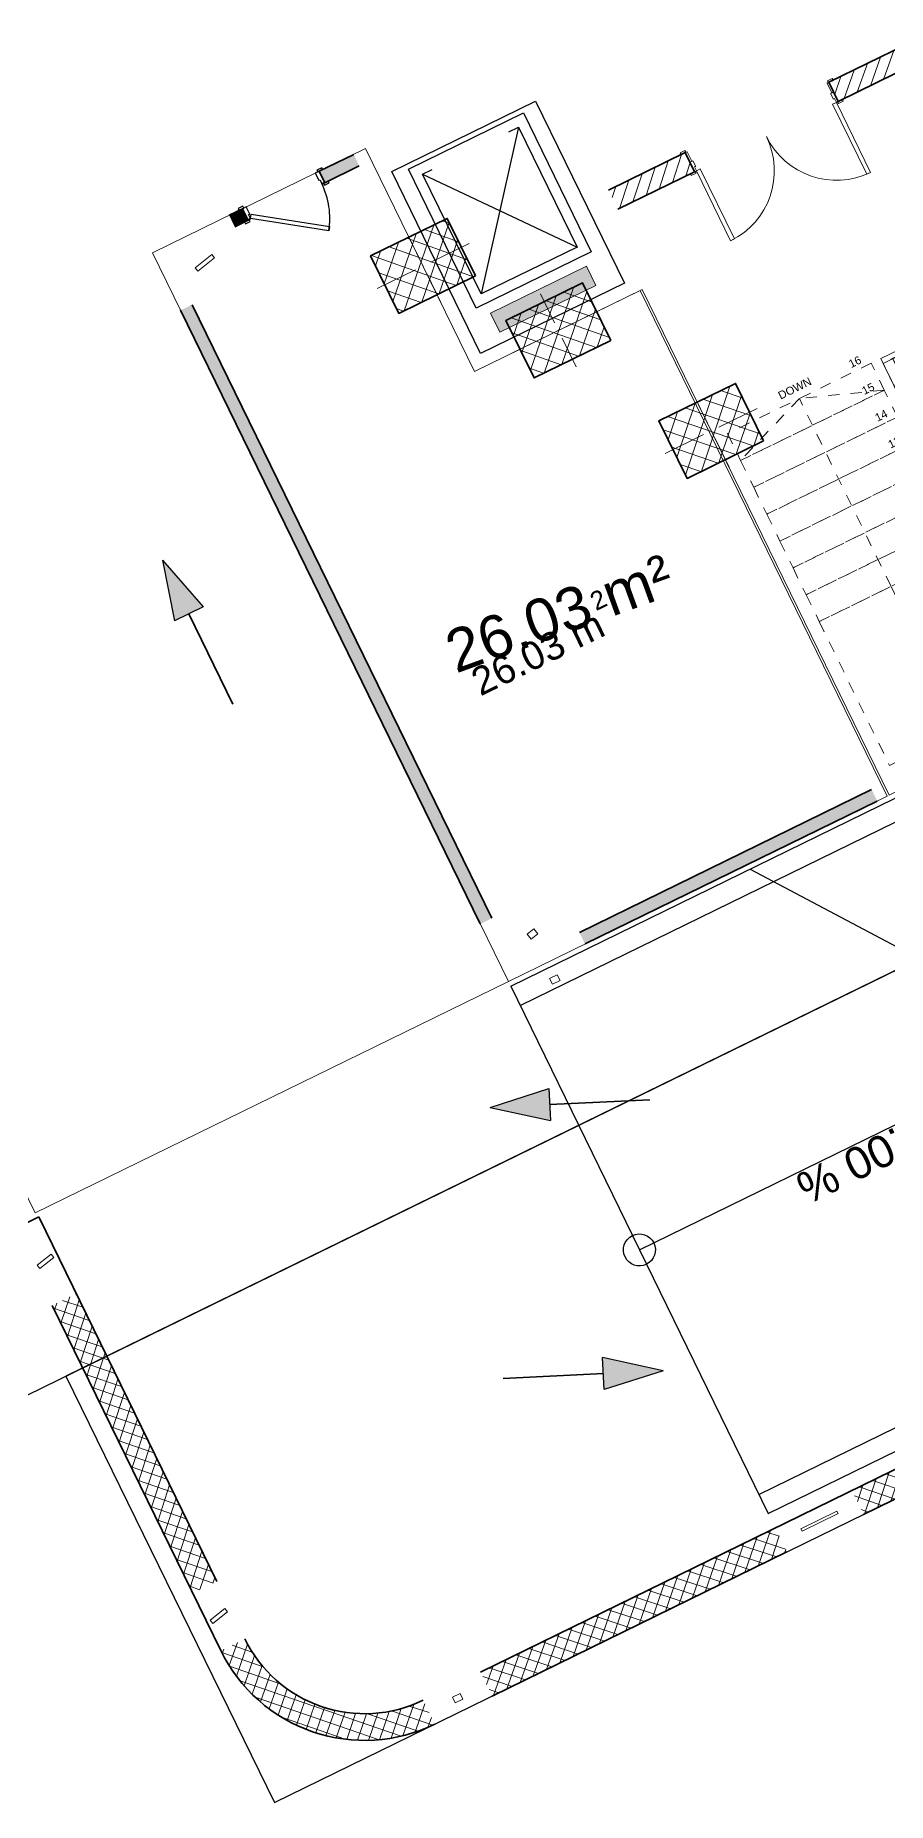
# Model space of a CAD drawing. Header units: metres. Extents: x 7511783 to 7512372, y 4692307 to 4692611.
# Drawn here: x 7511797.76 to 7511805.75, y 4692496.41 to 4692512.97 of the extents above; entities that cross this region are included whole.
import ezdxf
from ezdxf.enums import TextEntityAlignment as Align

# ---------------------------------------------------------------- set-up
doc = ezdxf.new("R2010")
doc.units = ezdxf.units.M
doc.linetypes.add('Dense Dotted', pattern=[132.2916626930235, 0, -132.2916626930235])
doc.linetypes.add('Small Dashed', pattern=[211.66666666662, 105.83333333331, -105.83333333331])
doc.layers.get('0').update_dxf_attribs({"lineweight": 0})
for name, color, linetype, lineweight in [('2D Drafting - General_Pen_No__2', 8, 'Continuous', 0), ('2D Drafting - General_Pen_No__42', 8, 'Continuous', 0), ('2D Drafting - General_Pen_No__82', 253, 'Continuous', 0), ('A - Fill Zone_Pen_No__156', 165, 'Continuous', 0), ('A - Muret', 7, 'Continuous', 0), ('A - Muret_Pen_No__101', 252, 'Continuous', 0), ('A - Muret_Pen_No__102', 254, 'Continuous', 0), ('A - Muret_Pen_No__7', 7, 'Continuous', 0), ('A - Pllaka Themel', 7, 'Continuous', 0), ('A - Pllaka Themel_Pen_No__42', 8, 'Continuous', 0), ('A - Rampa_Pen_No__42', 8, 'Continuous', 0), ('A - Shtyllat', 7, 'Continuous', 0), ('A - Shtyllat_Pen_No__1', 7, 'Continuous', 0), ('A -Polyline', 7, 'Continuous', 0), ('A -Polyline_Pen_No__48', 14, 'Continuous', 0), ('A -Polyline_Pen_No__8', 14, 'Continuous', 0), ('A1 - Bodrumi -1', 7, 'Continuous', 0), ('A1 - Bodrumi -1_Pen_No__42', 8, 'Continuous', 0), ('ARCHICAD Doors_Pen_No__108', 11, 'Continuous', 0), ('ARCHICAD Doors_Pen_No__42', 8, 'Continuous', 0), ('garazhat-netw', 1, 'Continuous', 0), ('Structural - Bearing', 7, 'Continuous', 0), ('Structural - Bearing_Pen_No__20', 1, 'Continuous', 0), ('Structural - Bearing_Pen_No__21', 7, 'Continuous', 0), ('Structural - Stair & Railing', 7, 'Continuous', 0), ('Structural - Stair & Railing_Pen_No__11', 171, 'Continuous', 0), ('Structural - Stair & Railing_Pen_No__71', 161, 'Continuous', 0), ('Structural - Stair & Railing_Pen_No__91', 161, 'Continuous', 0)]:
    doc.layers.add(name, color=color, linetype=linetype, lineweight=lineweight)
doc.styles.add('GENERATED_STYLE_1', font='arial.ttf')
doc.styles.add('GENERATED_STYLE_2', font='arialbd.ttf')
doc.styles.get("Standard").update_dxf_attribs({"font": 'arial.ttf'})
pattern_1 = [(44.99999999999998, (0, 0), (-68.94290863686237, 68.94290863686243), [])]
pattern_2 = [(44.99999999999998, (0, 0), (-68.94290863686237, 68.94290863686243), []), (135.0000000000001, (0, 0), (68.94290863686219, 68.94290863686261), [])]
pattern_3 = [(44.99999999999998, (0, 0), (-91.92387818248316, 91.92387818248324), []), (135.0000000000001, (0, 0), (91.9238781824829, 91.92387818248349), [])]

# ---------------------------------------------------------------- blocks, each defined once
blk = doc.blocks.new('Slab_1', base_point=(-1850.000000000003, -20500.83600967443))
at = {"layer": 'A - Pllaka Themel_Pen_No__42', "color": 8, "linetype": 'Continuous', "lineweight": 25, "flags": 128}
for points in [[(-1850.000000000003, -20500.83600967443), (27400.0000000007, -20500.83534970144), (27400.0000000007, 1500), (-1000, 1500), (-999.9999999999992, -8550.830745419275), (-1850.000000000002, -8550.830745419275)], [(13350, -13600.83965125988), (11850, -13600.83965125988), (11850, -11700.83965125988), (13350, -11700.83965125988)]]:
    blk.add_lwpolyline(points, close=True, dxfattribs=at)
blk = doc.blocks.new('Slab_3', base_point=(4149.921746233384, -24950.38363985771))
at = {"layer": 'A1 - Bodrumi -1_Pen_No__42', "color": 8, "linetype": 'Continuous', "lineweight": 25, "flags": 128}
blk.add_lwpolyline([(4149.921746233384, -24950.38363985771), (27399.97811508918, -24950.70291485785), (27400.03921614596, -20501.23767778769), (4149.982847290156, -20500.91840278756)], close=True, dxfattribs=at)
blk = doc.blocks.new('Stair_1')
at = {"layer": 'Structural - Stair & Railing_Pen_No__71', "linetype": 'Continuous', "lineweight": 20}
blk.add_hatch(color=161, dxfattribs=at).paths.add_polyline_path([(15912.49999999999, -15290.83965125988, 0.9999999999999998), (15987.49999999999, -15290.83965125988, 0.9999999999999998)])
at = {"layer": 'Structural - Stair & Railing_Pen_No__11', "color": 171, "linetype": 'Small Dashed', "lineweight": 18}
for p, q in [((14349.99999999999, -15290.83965125988), (13599.99999999999, -15570.83965125988)), ((14349.99999999999, -15570.83965125988), (14349.99999999999, -15290.83965125988)), ((15099.99999999999, -15570.83965125988), (14349.99999999999, -15290.83965125988)), ((14349.99999999999, -17250.83965125988), (14349.99999999999, -15570.83965125988)), ((16699.99999999999, -16517.58129157788), (15200, -17077.58129157788)), ((15949.99999999999, -16797.58129157788), (15949.99999999999, -17250.83965125988)), ((14349.99999999999, -18000.83965125988), (14349.99999999999, -17250.83965125988)), ((15949.99999999999, -17250.83965125988), (15949.99999999999, -18000.83965125988)), ((15949.99999999999, -18000.83965125988), (14349.99999999999, -18000.83965125988))]:
    blk.add_line(p, q, dxfattribs=at)
at = {"layer": 'Structural - Stair & Railing_Pen_No__11', "color": 171, "linetype": 'Continuous', "lineweight": 18}
for p, q in [((16700.00000425875, -15290.8396565039), (15200, -15290.8396565039)), ((15200, -15290.8396565039), (15200, -15570.83963894018)), ((15949.99999999999, -15290.83965125988), (15949.99999999999, -15570.83965125988)), ((16700.00000425875, -15570.83963894018), (16700.00000425875, -15290.8396565039)), ((15200, -15570.83963894018), (16700.00000425875, -15570.83963894018)), ((16700.00000425875, -15570.83963894018), (15200, -15570.83963894018)), ((15200, -15570.83963894018), (15200, -15850.83964641104)), ((15949.99999999999, -15570.83965125988), (15949.99999999999, -16690.83965125988)), ((16700.00000425875, -15850.83964641104), (16700.00000425875, -15570.83963894018)), ((15200, -15850.83964641104), (16700.00000425875, -15850.83964641104)), ((16700.00000425875, -15850.83964641104), (15200, -15850.83964641104)), ((15200, -15850.83964641104), (15200, -16130.83965388189)), ((16700.00000425875, -16130.83965388189), (16700.00000425875, -15850.83964641104)), ((15200, -16130.83965388189), (16700.00000425875, -16130.83965388189)), ((16700.00000425875, -16130.83965388189), (15200, -16130.83965388189)), ((15200, -16130.83965388189), (15200, -16410.83966135274)), ((16700.00000425875, -16410.83966135274), (16700.00000425875, -16130.83965388189)), ((15200, -16410.83966135274), (16700.00000425875, -16410.83966135274)), ((16700.00000425875, -16410.83966135274), (15200, -16410.83966135274)), ((15200, -16410.83966135274), (15200, -16690.83964378902)), ((16699.99999999999, -16410.83965125988), (15200, -16970.83965125988)), ((15200, -16410.83965125988), (15949.99999999999, -16690.83965125988)), ((15949.99999999999, -16690.83965125988), (16699.99999999999, -16410.83965125988)), ((15200, -16690.83964378902), (15950.00003968123, -16690.83964378902)), ((15950.00003968123, -16690.83964378902), (15200, -16690.83964378902)), ((15200, -16690.83964378902), (15200, -16970.83965125988))]:
    blk.add_line(p, q, dxfattribs=at)
for start, end in [(0, 180), (180, 0)]:
    blk.add_arc((15949.99999999999, -15290.83965125988), 37.49999999999964, start, end, dxfattribs=at)
at = {"layer": 'Structural - Stair & Railing_Pen_No__91', "color": 161, "linetype": 'Small Dashed', "lineweight": 13}
for p, q in [((15099.99999646782, -15290.83966078233), (13599.99999999999, -15290.83966078233)), ((13599.99999999999, -15290.83966078233), (13599.99999999999, -15570.83965256105)), ((15099.99999646782, -15570.83965256105), (15099.99999646782, -15290.83966078233)), ((15099.99999646782, -15570.83965256105), (13599.99999999999, -15570.83965256105)), ((13599.99999999999, -15570.83965256105), (13599.99999999999, -15850.83964433977)), ((13599.99999999999, -15570.83965256105), (15099.99999646782, -15570.83965256105)), ((15099.99999646782, -15850.83964433977), (15099.99999646782, -15570.83965256105)), ((15099.99999646782, -15850.83964433977), (13599.99999999999, -15850.83964433977)), ((13599.99999999999, -15850.83964433977), (13599.99999999999, -16130.8396361185)), ((13599.99999999999, -15850.83964433977), (15099.99999646782, -15850.83964433977)), ((15099.99999646782, -16130.8396361185), (15099.99999646782, -15850.83964433977)), ((15099.99999646782, -16130.8396361185), (13599.99999999999, -16130.8396361185)), ((13599.99999999999, -16130.8396361185), (13599.99999999999, -16410.83962789722)), ((13599.99999999999, -16130.8396361185), (15099.99999646782, -16130.8396361185)), ((15099.99999646782, -16410.83962789722), (15099.99999646782, -16130.8396361185)), ((15099.99999646782, -16410.83962789722), (13599.99999999999, -16410.83962789722)), ((13599.99999999999, -16410.83962789722), (13599.99999999999, -16690.83967123461)), ((13599.99999999999, -16410.83962789722), (15099.99999646782, -16410.83962789722)), ((15099.99999646782, -16690.83967123461), (15099.99999646782, -16410.83962789722)), ((16699.99997895119, -16690.83967123461), (16699.99997895119, -16517.58127000377)), ((15099.99999646782, -16690.83967123461), (13599.99999999999, -16690.83967123461)), ((13599.99999999999, -16690.83967123461), (13599.99999999999, -16970.83966301333)), ((13599.99999999999, -16690.83967123461), (15099.99999646782, -16690.83967123461)), ((15099.99999646782, -16970.83966301333), (15099.99999646782, -16690.83967123461)), ((16235.91498854397, -16690.83967123461), (16699.99997895119, -16690.83967123461)), ((16699.99997895119, -16690.83967123461), (16235.91498854397, -16690.83967123461)), ((16699.99997895119, -16970.83966301333), (16699.99997895119, -16690.83967123461)), ((13599.99999999999, -16970.83966301333), (13599.99999999999, -17250.83965479206)), ((15099.99999646782, -16970.83966301333), (13599.99999999999, -16970.83966301333)), ((13599.99999999999, -16970.83966301333), (15099.99999646782, -16970.83966301333)), ((15099.99999646782, -17250.83965479206), (15099.99999646782, -16970.83966301333)), ((15485.91509342738, -16970.83966301333), (16699.99997895119, -16970.83966301333)), ((16699.99997895119, -16970.83966301333), (15485.91509342738, -16970.83966301333)), ((16699.99997895119, -17250.83965479206), (16699.99997895119, -16970.83966301333)), ((15199.99998248336, -17077.58130511988), (15199.99998248336, -17250.83965479206)), ((15099.99999646782, -17250.83965479206), (13599.99999999999, -17250.83965479206)), ((13599.99999999999, -17250.83965479206), (13599.99999999999, -18750.83965125988)), ((13599.99999999999, -17250.83965479206), (15099.99999646782, -17250.83965479206)), ((15199.99998248336, -17250.83965479206), (15099.99999646782, -17250.83965479206)), ((15199.99998248336, -17250.83965479206), (16699.99997895119, -17250.83965479206)), ((16699.99997895119, -17250.83965479206), (15199.99998248336, -17250.83965479206)), ((16699.99997895119, -18750.83965125988), (16699.99997895119, -17250.83965479206)), ((13599.99999999999, -18750.83965125988), (16699.99997895119, -18750.83965125988))]:
    blk.add_line(p, q, dxfattribs=at)
at = {"layer": 'Structural - Stair & Railing_Pen_No__91', "color": 161, "linetype": 'Continuous', "lineweight": 13}
for p, q in [((16700.00000425875, -15340.83965247343), (15200, -15340.83965247343)), ((15200, -15340.83965779379), (15200, -16970.83965420385)), ((16699.99999687555, -16410.83963823559), (16699.99999687555, -15340.83965779379))]:
    blk.add_line(p, q, dxfattribs=at)
at = {"layer": 'Structural - Stair & Railing_Pen_No__71', "color": 161, "lineweight": 20, "char_height": 75, "attachment_point": 4, "style": 'GENERATED_STYLE_1'}
for s, insert in [('\\A1;DOWN', (14187.14274999999, -15187.17102625988)), ('\\A1;16', (14911.17099999999, -15212.17102625988)), ('\\A1;15', (14911.17099999999, -15492.17102625988)), ('\\A1;14', (14911.17099999999, -15771.55388340274)), ('\\A1;13', (14911.17099999999, -16052.19674054559)), ('\\A1;12', (14911.17099999999, -16331.55388340274)), ('\\A1;11', (14918.71374999999, -16611.55388340274)), ('\\A1;10', (14911.17099999999, -16892.17102625988)), ('\\A1;9', (14968.08549999999, -17172.17102625988))]:
    blk.add_mtext(s, dxfattribs=dict(at, insert=insert))
at = {"layer": 'Structural - Stair & Railing_Pen_No__71', "color": 161, "lineweight": 20, "char_height": 75, "style": 'GENERATED_STYLE_1'}
for s, insert, attachment_point, rotation in [('\\A1;UP', (16021.31449999999, -15194.50827625988), 4, 180), ('\\A1;1', (15331.91449999999, -15370.12541911702), 4, 180), ('\\A1;2', (15331.91449999999, -15650.12541911702), 4, 180), ('\\A1;3', (15331.91449999999, -15929.48256197416), 4, 180), ('\\A1;4', (15331.91449999999, -16210.12541911702), 4, 180), ('\\A1;\\pt0,5325;16R x 17{\\H0.66x;\\S^  ;\\S^  ;\\S^  ;}', (15925.51989285714, -16270.83965125988), 8, 90.00000000000001), ('\\A1;\\pt0,5325;15G x 28{\\H0.66x;\\S^  ;\\S^  ;\\S^  ;}', (15967.14285714285, -16270.83965125988), 2, 90.00000000000001), ('\\A1;5', (15331.91449999999, -16489.50827625988), 4, 180), ('\\A1;6', (15331.91449999999, -16769.50827625988), 4, 180), ('\\A1;7', (15331.91449999999, -17050.12541911702), 4, 180), ('\\A1;8', (15331.91449999999, -17329.50827625988), 4, 180)]:
    blk.add_mtext(s, dxfattribs=dict(at, insert=insert, attachment_point=attachment_point, rotation=rotation))
blk = doc.blocks.new('Metal Double Door 22')
at = {"layer": 'ARCHICAD Doors_Pen_No__108', "color": 11, "linetype": 'Continuous', "lineweight": 13}
for p, q in [((-730, 730), (-730, 0)), ((-690, 730), (-730, 730)), ((-690, 0), (-690, 730)), ((690, 0), (690, 730)), ((690, 730), (730, 730)), ((730, 730), (730, 0)), ((-793, 0), (-793, 19)), ((-793, 19), (-743, 19)), ((-743, 0), (-793, 0)), ((-750, 0), (-793, 0)), ((-750, 0), (-793, 0)), ((-730, 0), (-750, 0)), ((-750, 0), (-750, -100)), ((-750, 0), (-750, -100)), ((-750, 0), (-750, -100)), ((-743, 19), (-743, 0)), ((-730, -40), (-730, 0)), ((-730, 0), (-690, 0)), ((730, 0), (690, 0)), ((750, 0), (730, 0)), ((730, 0), (730, -40)), ((743, 19), (793, 19)), ((743, 0), (743, 19)), ((793, 0), (743, 0)), ((750, -100), (750, 0)), ((750, 0), (750, -100)), ((750, 0), (750, -100)), ((750, 0), (793, 0)), ((750, 0), (793, 0)), ((793, 19), (793, 0)), ((-750, -200), (-750, -100)), ((-750, -100), (-731, -100)), ((-750, -100), (-718, -100)), ((-750, -100), (-750, -200)), ((-750, -100), (-750, -200)), ((-731, -100), (-731, -200)), ((-718, -40), (-730, -40)), ((-718, -100), (-718, -40)), ((730, -40), (718, -40)), ((718, -40), (718, -100)), ((718, -100), (750, -100)), ((731, -200), (731, -100)), ((731, -100), (750, -100)), ((750, -100), (750, -200)), ((750, -100), (750, -200)), ((750, -100), (750, -200)), ((-793, -219), (-793, -200)), ((-793, -200), (-743, -200)), ((-750, -200), (-793, -200)), ((-750, -200), (-793, -200)), ((-743, -219), (-793, -219)), ((-731, -200), (-750, -200)), ((-743, -200), (-743, -219)), ((750, -200), (731, -200)), ((743, -200), (793, -200)), ((743, -219), (743, -200)), ((793, -219), (743, -219)), ((750, -200), (793, -200)), ((750, -200), (793, -200)), ((793, -200), (793, -219))]:
    blk.add_line(p, q, dxfattribs=at)
for centre, start, end in [((-730, 0), 0, 90), ((730, 0), 90, 180)]:
    blk.add_arc(centre, 730, start, end, dxfattribs=at)
blk = doc.blocks.new('Wall_11', base_point=(13600, -12950.83965125988))
at = {"layer": 'A - Muret_Pen_No__102', "linetype": 'Continuous', "lineweight": 13}
h = blk.add_hatch(dxfattribs=at)
h.set_pattern_fill('COMMON_BRICK', color=254, style=0, pattern_type=2)
h.set_pattern_definition(pattern_1)
h.paths.add_polyline_path([(13600, -12950.83965125988), (14400, -12950.83965125988), (14400, -12750.83965125988), (13600, -12750.83965125988)])
h = blk.add_hatch(dxfattribs=at)
h.set_pattern_fill('COMMON_BRICK', color=254, style=0, pattern_type=2)
h.set_pattern_definition(pattern_1)
h.paths.add_polyline_path([(15900, -12950.83965125988), (16700, -12950.83965125988), (16700, -12750.83965125988), (15900, -12750.83965125988)])
at = {"layer": 'A - Muret_Pen_No__7', "color": 7, "linetype": 'Continuous', "lineweight": 35}
for p, q in [((14400, -12750.83965125988), (14357.00000000001, -12750.83965125988)), ((14400, -12850.83965125988), (14400, -12750.83965125988)), ((15900, -12750.83965125988), (15943, -12750.83965125988)), ((15900, -12850.83965125988), (15900, -12750.83965125988)), ((14400, -12950.83965125988), (14400, -12850.83965125988)), ((15900, -12950.83965125988), (15900, -12850.83965125988)), ((14400, -12950.83965125988), (14357.00000000001, -12950.83965125988)), ((15900, -12950.83965125988), (15943, -12950.83965125988))]:
    blk.add_line(p, q, dxfattribs=at)
at = {"layer": 'A - Muret_Pen_No__7', "color": 7, "linetype": 'Continuous', "lineweight": 35, "flags": 128}
for points in [[(14400, -12750.83965125988), (13600, -12750.83965125988)], [(16700, -12750.83965125988), (15900, -12750.83965125988)], [(13600, -12950.83965125988), (14400, -12950.83965125988)], [(15900, -12950.83965125988), (16700, -12950.83965125988)]]:
    blk.add_lwpolyline(points, dxfattribs=at)
at = {"layer": 'ARCHICAD Doors_Pen_No__108', "color": 11, "linetype": 'Continuous', "lineweight": 13, "zscale": 1000, "rotation": 180}
blk.add_blockref('Metal Double Door 22', (15150, -12950.83965125988), dxfattribs=at)
blk = doc.blocks.new('Wall_19', base_point=(13350, -19000.83965125988))
at = {"layer": 'A - Muret_Pen_No__102', "linetype": 'Continuous', "lineweight": 0}
blk.add_hatch(color=254, dxfattribs=at).paths.add_polyline_path([(10300.00002246508, -19000.83861860842), (13349.99997186059, -19000.83965125988), (13350.00002923011, -18880.83964215317), (10300.00002246508, -18880.83895371886)])
at = {"layer": 'A - Muret_Pen_No__7', "color": 7, "linetype": 'Continuous', "lineweight": 35, "flags": 128}
for points in [[(13350.00002923011, -18880.83965125989), (10300.00002246509, -18880.83890832773)], [(10300.00001639132, -19000.83890832774), (13350, -19000.83965125988)]]:
    blk.add_lwpolyline(points, dxfattribs=at)
blk = doc.blocks.new('Wall_21', base_point=(9499.999999999998, -12000.83965125989))
at = {"layer": 'A - Muret_Pen_No__102', "linetype": 'Continuous', "lineweight": 0}
blk.add_hatch(color=254, dxfattribs=at).paths.add_polyline_path([(9499.999999999998, -12000.83965125989), (9499.999999999998, -18400.83861859194), (9619.999999999996, -18400.83861859194), (9619.999999999996, -12000.83965125989)])
at = {"layer": 'A - Muret_Pen_No__7', "color": 7, "linetype": 'Continuous', "lineweight": 35, "flags": 128}
for points in [[(9499.999999999998, -12000.83965125989), (9499.999999999998, -18400.83861859194)], [(9619.999999999996, -18400.83861859194), (9619.999999999996, -12000.83965125989)]]:
    blk.add_lwpolyline(points, dxfattribs=at)
blk = doc.blocks.new('Door 22')
at = {"layer": 'ARCHICAD Doors_Pen_No__42', "color": 8, "linetype": 'Continuous', "lineweight": 25}
for p, q in [((-260.3921784050518, 393.9747868736185), (-237.4491209510099, 426.7408686451782)), ((349.0569425459581, -32.76608177155968), (-260.3921784050518, 393.9747868736185)), ((-237.4491209510099, 426.7408686451782), (371.9999999999999, 0)), ((-387, 23.99999999999998), (-437, 23.99999999999998)), ((-437, 23.99999999999998), (-437, 4.99999999999999)), ((-437, 4.99999999999999), (-387, 4.99999999999999)), ((-400, 4.99999999999999), (-437, 4.99999999999999)), ((-400, 4.99999999999999), (-437, 4.99999999999999)), ((-375, 4.99999999999999), (-400, 4.99999999999999)), ((-400, 4.99999999999999), (-400, 0)), ((-400, 0), (-400, 4.99999999999999)), ((-400, 0), (-400, 4.99999999999999)), ((-400, 0), (-375, 0)), ((-372.0000000000001, 0), (-400, 0)), ((-400, 0), (-400, -115)), ((-400, -115), (-400, 0)), ((-400, -115), (-400, 0)), ((-387, 4.99999999999999), (-387, 23.99999999999998)), ((-375, 0), (-375, 4.99999999999999)), ((-372.0000000000001, -40), (-372.0000000000001, 0)), ((371.9999999999999, 0), (349.0569425459581, -32.76608177155968)), ((400, 0), (372.0000000000001, 0)), ((372.0000000000001, 0), (372.0000000000001, -40)), ((400, 4.99999999999999), (375, 4.99999999999999)), ((375, 4.99999999999999), (375, 0)), ((375, 0), (400, 0)), ((437, 23.99999999999998), (387, 23.99999999999998)), ((387, 23.99999999999998), (387, 4.99999999999999)), ((387, 4.99999999999999), (437, 4.99999999999999)), ((400, 0), (400, 4.99999999999999)), ((400, 0), (400, 4.99999999999999)), ((400, 0), (400, 4.99999999999999)), ((400, 4.99999999999999), (437, 4.99999999999999)), ((400, 4.99999999999999), (437, 4.99999999999999)), ((400, -115), (400, 0)), ((400, -115), (400, 0)), ((400, -115), (400, 0)), ((437, 4.99999999999999), (437, 23.99999999999998)), ((-387, -115), (-437, -115)), ((-437, -115), (-437, -134)), ((-400, -115), (-437, -115)), ((-400, -115), (-437, -115)), ((-437, -134), (-387, -134)), ((-400, -115), (-360, -115)), ((-387, -134), (-387, -115)), ((-360, -40), (-372.0000000000001, -40)), ((-360, -115), (-360, -40)), ((372.0000000000001, -40), (360, -40)), ((360, -40), (360, -115)), ((360, -115), (400, -115)), ((437, -115), (387, -115)), ((387, -115), (387, -134)), ((387, -134), (437, -134)), ((400, -115), (437, -115)), ((400, -115), (437, -115)), ((437, -134), (437, -115))]:
    blk.add_line(p, q, dxfattribs=at)
blk.add_arc((371.9999999999999, 0), 744, 145, 180, dxfattribs=at)
blk = doc.blocks.new('Wall_22', base_point=(10300, -11400.83965125988))
at = {"layer": 'A - Muret_Pen_No__102', "linetype": 'Continuous', "lineweight": 0}
for points in [[(10300, -11520.83965125988), (10439.12311798154, -11520.83965125988), (10439.12311798154, -11400.83966020059), (10300, -11400.83966020059)], [(11600.00000000001, -11400.83966020059), (11239.12311649143, -11400.83966020059), (11239.12311649143, -11520.83965125988), (11600.00000000001, -11520.83965125988)]]:
    blk.add_hatch(color=254, dxfattribs=at).paths.add_polyline_path(points)
at = {"layer": 'A - Muret_Pen_No__7', "color": 7, "linetype": 'Continuous', "lineweight": 35}
for p, q in [((10439.1231110554, -11400.83965125988), (10402.1231110554, -11400.83965125988)), ((10439.1231110554, -11400.83965125988), (10439.1231110554, -11515.83965125988)), ((11239.1231110554, -11400.83965125988), (11276.1231110554, -11400.83965125988)), ((11239.1231110554, -11400.83965125988), (11239.1231110554, -11515.83965125988)), ((10439.1231110554, -11520.83965125988), (10402.1231110554, -11520.83965125988)), ((10439.1231110554, -11515.83965125988), (10439.1231110554, -11520.83965125988)), ((11239.1231110554, -11515.83965125988), (11239.1231110554, -11520.83965125988)), ((11239.1231110554, -11520.83965125988), (11276.1231110554, -11520.83965125988))]:
    blk.add_line(p, q, dxfattribs=at)
at = {"layer": 'A - Muret_Pen_No__7', "color": 7, "linetype": 'Continuous', "lineweight": 35, "flags": 128}
for points in [[(10439.12311798154, -11400.83965125988), (10300, -11400.83965125988)], [(11600.00000000001, -11400.83965125988), (11239.12311649143, -11400.83965125988)], [(10300, -11520.83965125988), (10439.12311798154, -11520.83965125988)], [(11239.12311649143, -11520.83965125988), (11600.00000000001, -11520.83965125988)]]:
    blk.add_lwpolyline(points, dxfattribs=at)
at = {"layer": 'ARCHICAD Doors_Pen_No__42', "color": 8, "linetype": 'Continuous', "lineweight": 25, "zscale": 1000, "rotation": 180}
blk.add_blockref('Door 22', (10839.1231110554, -11515.83965125988), dxfattribs=at)
blk = doc.blocks.new('Wall_31', base_point=(4324.943754994801, -19050.13676935824))
at = {"layer": 'A - Muret_Pen_No__101', "linetype": 'Continuous', "lineweight": 13}
h = blk.add_hatch(dxfattribs=at)
h.set_pattern_fill('CONCRETE_BLOCK', color=252, style=0, pattern_type=2)
h.set_pattern_definition(pattern_2)
h.paths.add_polyline_path([(4324.932768723051, -19850.13671995248), (4324.883329782709, -23450.38605278412), (4324.924441474478, -23450.38605278412), (4324.94096483385, -22850.38602427357), (4574.891592413645, -22850.39290900665), (4574.943785247216, -19050.14365409666), (4574.921688532501, -19850.14360468555)])
h = blk.add_hatch(dxfattribs=at)
h.set_pattern_fill('CONCRETE_BLOCK', color=252, style=0, pattern_type=2)
h.set_pattern_definition(pattern_2)
h.paths.add_polyline_path([(4574.943783042632, -19050.14017894298), (4324.943784342988, -19050.13676935824), (4574.943783042632, -19050.14365409666)])
at = {"layer": 'A - Muret_Pen_No__7', "color": 7, "linetype": 'Continuous', "lineweight": 35, "flags": 128}
for points in [[(4574.943754971228, -19050.14020241443), (4324.943754994801, -19050.13676935824)], [(4574.891569046111, -22850.39296290044), (4574.943754971228, -19050.14020241443)], [(4324.932769214782, -19850.13678361601), (4324.883329782709, -23450.38604232808)]]:
    blk.add_lwpolyline(points, dxfattribs=at)
blk = doc.blocks.new('Wall_32', base_point=(5824.862731304111, -24950.40664052381))
at = {"layer": 'A - Muret_Pen_No__101', "linetype": 'Continuous', "lineweight": 13}
h = blk.add_hatch(dxfattribs=at)
h.set_pattern_fill('CONCRETE_BLOCK', color=252, style=0, pattern_type=2)
h.set_pattern_definition(pattern_2)
h.paths.add_polyline_path([(6424.862816457296, -24950.41492313773), (9499.998194575948, -24950.45703086066), (9500.001641991863, -24700.63338816103), (10300.00183761077, -24700.64422289676), (10299.99814395087, -24950.46786559639), (13074.99829154035, -24950.50578717143), (13075.00173895627, -24700.63338816103), (13875.00193457517, -24700.64422289676), (13874.99824091527, -24950.51686815115), (16424.99835657231, -24950.55208104226), (16425.00180398823, -24700.63338816103), (17225.00150711915, -24700.64422289676), (17224.99805970324, -24950.56316202198), (22349.99821248404, -24950.63358780419), (22350.00165989995, -24700.63338816103), (6424.866263873207, -24700.41496973857)])
h = blk.add_hatch(dxfattribs=at)
h.set_pattern_fill('CONCRETE_BLOCK', color=252, style=0, pattern_type=2)
h.set_pattern_definition(pattern_2)
h.paths.add_polyline_path([(23149.99816421816, -24950.6446575835), (27049.99432743473, -24950.69810880361), (27049.99432743473, -24950.63928083355), (26349.99556754971, -24950.62979245128), (26349.99904662321, -24700.68872444875), (23150.00164329166, -24700.6444453315)])
at = {"layer": 'A - Muret_Pen_No__7', "color": 7, "linetype": 'Continuous', "lineweight": 35, "flags": 128}
for points in [[(22350.0017149545, -24700.63356742325), (6424.866061430847, -24700.41487988083)], [(26349.99888049084, -24700.68849628344), (23150.00170324034, -24700.64455320291)], [(6424.862801589686, -24950.41487985964), (9499.998173563205, -24950.45710830979)], [(10299.99816184471, -24950.46809408945), (13074.99828923289, -24950.50620101496)], [(13874.99827751874, -24950.51718679462), (16424.99818087069, -24950.55220396648)], [(17224.99816915654, -24950.56318974614), (22349.99828189833, -24950.63356739967)], [(23149.99827018417, -24950.64455317933), (27049.9944572526, -24950.69810880361)]]:
    blk.add_lwpolyline(points, dxfattribs=at)
blk = doc.blocks.new('Wall_35', base_point=(4324.883329782709, -23450.38604232807))
at = {"layer": 'A - Muret_Pen_No__101', "linetype": 'Continuous', "lineweight": 13}
h = blk.add_hatch(dxfattribs=at)
h.set_pattern_fill('CONCRETE_BLOCK', color=252, style=0, pattern_type=2)
h.set_pattern_definition(pattern_2)
h.paths.add_polyline_path([(4324.883329782711, -23450.38604232808, 0.4142135623730955), (5824.862731304113, -24950.40664052381), (5824.866164360312, -24700.40664054738, -0.4142135623730958), (4574.883329759137, -23450.38947538426)])
at = {"layer": 'A - Muret_Pen_No__7', "color": 7, "linetype": 'Continuous', "lineweight": 35}
for centre, radius in [((5824.883329641277, -23450.40664066524), 1499.999999999997), ((5824.883329641281, -23450.40664066524), 1250.000000000001)]:
    blk.add_arc(centre, radius, 179.9992132014769, 269.999213201477, dxfattribs=at)
blk = doc.blocks.new('Column_4', base_point=(-58909.50201474628, 199746.9041092597))
at = {"layer": 'Structural - Bearing', "linetype": 'Continuous', "lineweight": 0}
h = blk.add_hatch(dxfattribs=at)
h.set_pattern_fill('CONCRETE_BLOCK', color=18, style=0, pattern_type=2)
h.set_pattern_definition(pattern_3)
h.paths.add_polyline_path([(-58509.50201474628, 199446.9041092597), (-58509.50201474628, 200046.9041092598), (-59309.50201474628, 200046.9041092598), (-59309.50201474628, 199446.9041092597)])
at = {"layer": 'Structural - Bearing_Pen_No__20', "color": 1, "linetype": 'Continuous', "lineweight": 0}
for p, q in [((-58909.50201474628, 199826.9041092597), (-58909.50201474628, 200126.9041092597)), ((-58989.50201474628, 199746.9041092597), (-59389.50201474628, 199746.9041092597)), ((-58829.50201474629, 199746.9041092597), (-58429.50201474629, 199746.9041092597)), ((-58909.50201474628, 199666.9041092597), (-58909.50201474628, 199366.9041092597))]:
    blk.add_line(p, q, dxfattribs=at)
blk.add_point((-58909.50201474628, 199746.9041092597), dxfattribs=at)
at = {"layer": 'Structural - Bearing_Pen_No__21', "color": 7, "linetype": 'Continuous', "lineweight": 35, "flags": 128}
blk.add_lwpolyline([(-58509.50201474628, 199446.9041092597), (-58509.50201474628, 200046.9041092598), (-59309.50201474628, 200046.9041092598), (-59309.50201474628, 199446.9041092597)], close=True, dxfattribs=at)
blk = doc.blocks.new('Column_8', base_point=(-52708.25413540503, 187256.8082144758))
at = {"layer": 'Structural - Bearing', "linetype": 'Continuous', "lineweight": 0}
h = blk.add_hatch(dxfattribs=at)
h.set_pattern_fill('CONCRETE_BLOCK', color=18, style=0, pattern_type=2)
h.set_pattern_definition(pattern_3)
h.paths.add_polyline_path([(-52308.25413540503, 186956.8082144757), (-52308.25413540503, 187556.8082144758), (-53108.25413540503, 187556.8082144758), (-53108.25413540503, 186956.8082144757)])
at = {"layer": 'Structural - Bearing_Pen_No__20', "color": 1, "linetype": 'Continuous', "lineweight": 0}
for p, q in [((-52708.25413540503, 187336.8082144757), (-52708.25413540503, 187636.8082144757)), ((-52788.25413540503, 187256.8082144758), (-53188.25413540503, 187256.8082144758)), ((-52708.25413540503, 187176.8082144757), (-52708.25413540503, 186876.8082144758)), ((-52628.25413540503, 187256.8082144758), (-52228.25413540504, 187256.8082144758))]:
    blk.add_line(p, q, dxfattribs=at)
blk.add_point((-52708.25413540503, 187256.8082144758), dxfattribs=at)
at = {"layer": 'Structural - Bearing_Pen_No__21', "color": 7, "linetype": 'Continuous', "lineweight": 35, "flags": 128}
blk.add_lwpolyline([(-52308.25413540503, 186956.8082144757), (-52308.25413540503, 187556.8082144758), (-53108.25413540503, 187556.8082144758), (-53108.25413540503, 186956.8082144757)], close=True, dxfattribs=at)
blk = doc.blocks.new('Column_9', base_point=(-58909.50201474628, 187256.8082144758))
at = {"layer": 'Structural - Bearing', "linetype": 'Continuous', "lineweight": 0}
h = blk.add_hatch(dxfattribs=at)
h.set_pattern_fill('CONCRETE_BLOCK', color=18, style=0, pattern_type=2)
h.set_pattern_definition(pattern_3)
h.paths.add_polyline_path([(-58509.50201474628, 186956.8082144757), (-58509.50201474628, 187556.8082144758), (-59309.50201474628, 187556.8082144758), (-59309.50201474628, 186956.8082144757)])
at = {"layer": 'Structural - Bearing_Pen_No__20', "color": 1, "linetype": 'Continuous', "lineweight": 0}
for p, q in [((-58909.50201474628, 187336.8082144757), (-58909.50201474628, 187636.8082144757)), ((-58989.50201474628, 187256.8082144758), (-59389.50201474628, 187256.8082144758)), ((-58909.50201474628, 187176.8082144757), (-58909.50201474628, 186876.8082144758)), ((-58829.50201474629, 187256.8082144758), (-58429.50201474629, 187256.8082144758))]:
    blk.add_line(p, q, dxfattribs=at)
blk.add_point((-58909.50201474628, 187256.8082144758), dxfattribs=at)
at = {"layer": 'Structural - Bearing_Pen_No__21', "color": 7, "linetype": 'Continuous', "lineweight": 35, "flags": 128}
blk.add_lwpolyline([(-58509.50201474628, 186956.8082144757), (-58509.50201474628, 187556.8082144758), (-59309.50201474628, 187556.8082144758), (-59309.50201474628, 186956.8082144757)], close=True, dxfattribs=at)
blk = doc.blocks.new('Column_54', base_point=(5953.471146058904, 11758.79922650991))
at = {"layer": 'A - Shtyllat_Pen_No__1', "color": 7, "linetype": 'Continuous', "lineweight": 13, "flags": 128}
blk.add_lwpolyline([(6046.666082927111, 11800.20820792856), (6055.423772944426, 11761.17869517782), (5860.276209190696, 11717.39024509125), (5851.518519173382, 11756.41975784199)], close=True, dxfattribs=at)
blk = doc.blocks.new('Column_57', base_point=(6848.605153170781, 12405.47156186362))
at = {"layer": 'A - Shtyllat_Pen_No__1', "color": 7, "linetype": 'Continuous', "lineweight": 13, "flags": 128}
blk.add_lwpolyline([(6894.202933434513, 12384.95711731788), (6881.066398408541, 12443.50138644399), (6803.00737290705, 12425.98600640936), (6816.143907933022, 12367.44173728324)], close=True, dxfattribs=at)
blk = doc.blocks.new('Column_62', base_point=(5772.500000000003, 13527.41603487401))
at = {"layer": 'A - Shtyllat_Pen_No__1', "color": 7, "linetype": 'Continuous', "lineweight": 13, "flags": 128}
blk.add_lwpolyline([(5960.000000000003, 13514.91603487401), (5960.000000000003, 13539.91603487401), (5585.000000000003, 13539.91603487401), (5585.000000000003, 13514.91603487401)], close=True, dxfattribs=at)
blk = doc.blocks.new('Column_69', base_point=(7225.244095849088, 13504.60101762664))
at = {"layer": 'A - Shtyllat_Pen_No__1', "color": 7, "linetype": 'Continuous', "lineweight": 13, "flags": 128}
blk.add_lwpolyline([(7315.000000000002, 13504.24370816414), (7306.242309982685, 13543.27322091489), (7135.488191698174, 13504.95832708913), (7144.24588171549, 13465.92881433839)], close=True, dxfattribs=at)
blk = doc.blocks.new('Column_70', base_point=(6673.3211825399, 13380.75704808797))
at = {"layer": 'A - Shtyllat_Pen_No__1', "color": 7, "linetype": 'Continuous', "lineweight": 13, "flags": 128}
blk.add_lwpolyline([(6758.19839759697, 13379.30502737331), (6749.440707579655, 13418.33454012405), (6588.443967482828, 13382.20906880263), (6597.201657500145, 13343.17955605188)], close=True, dxfattribs=at)
blk = doc.blocks.new('Column_71', base_point=(5947.500000000003, 14970))
at = {"layer": 'A - Shtyllat_Pen_No__1', "color": 7, "linetype": 'Continuous', "lineweight": 13, "flags": 128}
blk.add_lwpolyline([(5907.500000000003, 15000), (5907.500000000003, 14940), (5987.500000000003, 14940), (5987.500000000003, 15000)], close=True, dxfattribs=at)
blk = doc.blocks.new('Straight Ramp 22')
at = {"layer": 'A - Rampa_Pen_No__42', "color": 8, "linetype": 'Continuous', "lineweight": 25}
for p, q in [((0, -2750), (0, 2750)), ((0, 2750), (10312.71324024271, 2750)), ((4500, 0), (2500, 2750)), ((4492, 2750), (4492, 2550)), ((8724.999999971245, 0), (6724.999999971245, 2750)), ((10312.71324024271, 2750), (7137.286759699775, -2750)), ((10412.71324024272, 2750), (7237.286759699776, -2750)), ((10412.71324024272, 2750), (17549.99999994249, 2750)), ((13049.99999994249, 0), (11049.99999994249, 2750)), ((13041.99999994249, 2750), (13041.99999994249, 2550)), ((17549.99999994249, 0), (15549.99999994249, 2750)), ((17549.99999994249, -2750), (17549.99999994249, 2750)), ((0, 2550), (10197.24318640479, 2550)), ((0, 2550), (10197.24318640479, 2550)), ((4500, 2550), (4500, -2550)), ((10297.24318640479, 2550), (17549.99999994249, 2550)), ((10297.24318640479, 2550), (17549.99999994249, 2550)), ((13049.99999994249, 2550), (13049.99999994249, -2550)), ((0, 0), (8724.999999971245, 0)), ((2500, -2750), (4500, 0)), ((6724.999999971245, -2750), (8724.999999971245, 0)), ((8824.999999971247, 0), (17549.99999994249, 0)), ((11049.99999994249, -2750), (13049.99999994249, 0)), ((15549.99999994249, -2750), (17549.99999994249, 0)), ((0, -2550), (7252.7568135377, -2550)), ((0, -2550), (7252.7568135377, -2550)), ((4492, -2750), (4492, -2550)), ((7352.756813537701, -2550), (17549.99999994249, -2550)), ((7352.756813537701, -2550), (17549.99999994249, -2550)), ((13041.99999994249, -2750), (13041.99999994249, -2550)), ((0, -2750), (7137.286759699775, -2750)), ((7237.286759699776, -2750), (17549.99999994249, -2750))]:
    blk.add_line(p, q, dxfattribs=at)
for start, end in [(0, 180), (180, 0)]:
    blk.add_arc((0, 0), 150, start, end, dxfattribs=at)
for p in [(4484, 2550), (13033.99999994249, 2550), (4484, -2550), (13033.99999994249, -2550)]:
    blk.add_point(p, dxfattribs=at)
at = {"layer": 'A - Rampa_Pen_No__42', "color": 8, "linetype": 'Continuous', "lineweight": 25, "style": 'GENERATED_STYLE_1'}
for tag, p in [('ascentPercentage_0', (2250, 188.4778571428572)), ('percentage_0', (6637.499999985625, 188.4778571428572)), ('percentage_1', (10912.49999995687, 188.4778571428572)), ('ascentPercentage_1', (15299.99999994249, 188.4778571428572))]:
    blk.add_attdef(tag, text='', height=300, dxfattribs=at).set_placement(p, align=Align.MIDDLE_CENTER)
blk = doc.blocks.new('Polyline_9', base_point=(7823.684973554394, -22321.62096852236))
at = {"layer": 'A -Polyline_Pen_No__48', "linetype": 'Continuous', "lineweight": 25}
blk.add_hatch(color=14, dxfattribs=at).paths.add_polyline_path([(9201.695185908922, -22914.14763850998), (8746.667551605913, -22555.2127014018), (8628.162217608387, -22830.8147438727)])
at = {"layer": 'A -Polyline_Pen_No__48', "color": 14, "linetype": 'Continuous', "lineweight": 25}
for p, q in [((8628.162217608387, -22830.8147438727), (8746.667551605913, -22555.2127014018)), ((9201.695185908922, -22914.14763850998), (8746.667551605913, -22555.2127014018)), ((9201.695185908922, -22914.14763850998), (8628.162217608387, -22830.8147438727))]:
    blk.add_line(p, q, dxfattribs=at)
at = {"layer": 'A -Polyline_Pen_No__8', "color": 14, "linetype": 'Continuous', "lineweight": 35, "flags": 128}
blk.add_lwpolyline([(7823.684973554394, -22321.62096852236), (8687.414884607151, -22693.01372263725)], dxfattribs=at)
blk = doc.blocks.new('Polyline_10', base_point=(10205.59884001443, -20579.41815265183))
at = {"layer": 'A -Polyline_Pen_No__48', "linetype": 'Continuous', "lineweight": 25}
blk.add_hatch(color=14, dxfattribs=at).paths.add_polyline_path([(8827.588627659896, -19986.89148266422), (9282.61626196291, -20345.8264197724), (9401.121595960432, -20070.22437730149)])
at = {"layer": 'A -Polyline_Pen_No__48', "color": 14, "linetype": 'Continuous', "lineweight": 25}
for p, q in [((8827.588627659896, -19986.89148266422), (9401.121595960432, -20070.22437730149)), ((8827.588627659896, -19986.89148266422), (9282.61626196291, -20345.8264197724)), ((9401.121595960432, -20070.22437730149), (9282.61626196291, -20345.8264197724))]:
    blk.add_line(p, q, dxfattribs=at)
at = {"layer": 'A -Polyline_Pen_No__8', "color": 14, "linetype": 'Continuous', "lineweight": 35, "flags": 128}
blk.add_lwpolyline([(10205.59884001443, -20579.41815265183), (9341.86892896167, -20208.02539853695)], dxfattribs=at)
blk = doc.blocks.new('Polyline_13', base_point=(8320.572892228583, -15531.27908808219))
at = {"layer": 'A -Polyline_Pen_No__48', "linetype": 'Continuous', "lineweight": 25}
blk.add_hatch(color=14, dxfattribs=at).paths.add_polyline_path([(8320.572892228574, -14031.27908808219), (8170.572892228577, -14591.08658808219), (8470.57289222858, -14591.08658808219)])
at = {"layer": 'A -Polyline_Pen_No__48', "color": 14, "linetype": 'Continuous', "lineweight": 25}
for p, q in [((8320.572892228574, -14031.27908808219), (8170.572892228577, -14591.08658808219)), ((8320.572892228574, -14031.27908808219), (8470.57289222858, -14591.08658808219)), ((8470.57289222858, -14591.08658808219), (8170.572892228577, -14591.08658808219))]:
    blk.add_line(p, q, dxfattribs=at)
at = {"layer": 'A -Polyline_Pen_No__8', "color": 14, "linetype": 'Continuous', "lineweight": 35, "flags": 128}
blk.add_lwpolyline([(8320.572892228583, -15531.27908808219), (8320.57289222858, -14591.08658808219)], dxfattribs=at)
blk = doc.blocks.new('Column_72', base_point=(5947.500000000003, 14410))
at = {"layer": 'A - Shtyllat_Pen_No__1', "color": 7, "linetype": 'Continuous', "lineweight": 13, "flags": 128}
blk.add_lwpolyline([(5907.500000000003, 14440), (5907.500000000003, 14380), (5987.500000000003, 14380), (5987.500000000003, 14440)], close=True, dxfattribs=at)

msp = doc.modelspace()

# ---------------------------------------------------------------- hatches: boundary and pattern name
at = {"layer": '2D Drafting - General_Pen_No__82', "linetype": 'Continuous', "lineweight": 0}
msp.add_hatch(color=250, dxfattribs=at).paths.add_polyline_path([(7511802.028826742, 4692510.370668403), (7511802.927268988, 4692510.809760114), (7511803.01508733, 4692510.630071665), (7511802.116645084, 4692510.190979954)])

# ---------------------------------------------------------------- linework, layer by layer
for points in [[(7511814.940718854, 4692518.795811849), (7511807.191654527, 4692515.008645863), (7511808.607725295, 4692512.111169619), (7511806.855762871, 4692511.254940762), (7511808.77678749, 4692507.324259242), (7511805.767005966, 4692505.85330201), (7511803.450798806, 4692510.592581552), (7511801.878524876, 4692509.824171056), (7511800.857636956, 4692511.913048651), (7511798.858602958, 4692510.936069593), (7511802.195699202, 4692504.107910081), (7511797.757394506, 4692501.938797029), (7511794.420298262, 4692508.766956541), (7511790.548012194, 4692506.874471273), (7511788.264366306, 4692511.547125959), (7511812.657073273, 4692523.468465905), (7511814.940718854, 4692518.795811849)], [(7511798.858602958, 4692510.936069593), (7511802.195698345, 4692504.107911831), (7511805.747917307, 4692505.843972115), (7511803.43170984, 4692510.583252285), (7511801.878524876, 4692509.824171056), (7511800.857636956, 4692511.913048651), (7511798.858602958, 4692510.936069593)]]:
    msp.add_lwpolyline(points, close=True)
at = {"layer": '2D Drafting - General_Pen_No__2', "color": 8, "linetype": 'Continuous', "lineweight": 15, "flags": 128}
msp.add_lwpolyline([(7511802.028826742, 4692510.370668403), (7511802.927268988, 4692510.809760114), (7511803.01508733, 4692510.630071665), (7511802.116645084, 4692510.190979954)], close=True, dxfattribs=at)
at = {"layer": '2D Drafting - General_Pen_No__42', "color": 8, "linetype": 'Continuous', "lineweight": 25}
msp.add_lwpolyline([(7511801.258390366, 4692511.719344714), (7511802.33652106, 4692512.246254766), (7511802.973204042, 4692510.94351351), (7511801.895073346, 4692510.416603457)], close=True, dxfattribs=at)
for points in [[(7511802.200741782, 4692512.0685922), (7511802.290586007, 4692512.11250137), (7511802.839450646, 4692510.989448563), (7511801.941008399, 4692510.550356852), (7511801.392143761, 4692511.673409661), (7511801.481987985, 4692511.717318831)], [(7511802.290586007, 4692512.11250137), (7511801.941008399, 4692510.550356852)], [(7511801.392143761, 4692511.673409661), (7511802.839450646, 4692510.989448563)]]:
    msp.add_lwpolyline(points, dxfattribs=at)
at = {"layer": 'garazhat-netw', "color": 1, "linetype": 'Continuous', "lineweight": 0}
for p, q in [((7511800.857636955, 4692511.913048651), (7511798.858602958, 4692510.936069593)), ((7511800.857636955, 4692511.913048651), (7511798.858602958, 4692510.936069593)), ((7511801.878524877, 4692509.824171056), (7511800.857636955, 4692511.913048651)), ((7511801.878524877, 4692509.824171056), (7511800.857636955, 4692511.913048651)), ((7511798.858602958, 4692510.936069593), (7511802.1956992, 4692504.107910081)), ((7511798.858602958, 4692510.936069593), (7511802.1956992, 4692504.107910081)), ((7511803.43170984, 4692510.583252285), (7511801.878524877, 4692509.824171056)), ((7511803.43170984, 4692510.583252285), (7511801.878524877, 4692509.824171056)), ((7511803.450798805, 4692510.592581552), (7511803.43170984, 4692510.583252285)), ((7511805.747917305, 4692505.843972115), (7511803.43170984, 4692510.583252285)), ((7511805.767005966, 4692505.85330201), (7511803.450798805, 4692510.592581552)), ((7511802.1956992, 4692504.107910081), (7511805.747917305, 4692505.843972115)), ((7511802.1956992, 4692504.107910081), (7511797.757394506, 4692501.938797029))]:
    msp.add_line(p, q, dxfattribs=at)

# ---------------------------------------------------------------- block references
at = {"layer": 'A - Muret', "color": 7, "lineweight": 35, "xscale": 0.001, "yscale": 0.001, "zscale": 0.001, "rotation": 26.04594307934832}
for name, p in [('Wall_11', (7511803.222808012, 4692511.343760755)), ('Wall_22', (7511799.577356447, 4692511.287343591)), ('Wall_21', (7511799.122057677, 4692510.397004874)), ('Wall_32', (7511801.506206621, 4692497.148844513)), ('Wall_19', (7511805.654702301, 4692505.79841224)), ('Wall_31', (7511797.567856454, 4692501.791294239)), ('Wall_35', (7511799.499915148, 4692497.837897867))]:
    msp.add_blockref(name, p, dxfattribs=at)
at = {"layer": 'A - Pllaka Themel', "color": 8, "linetype": 'Continuous', "lineweight": 25, "xscale": 0.001, "yscale": 0.001, "zscale": 0.001, "rotation": 26.04594307934832}
msp.add_blockref('Slab_1', (7511792.657016131, 4692497.776558136), dxfattribs=at)
at = {"layer": 'A - Rampa_Pen_No__42', "color": 8, "linetype": 'Continuous', "lineweight": 25}
ref = msp.add_blockref('Straight Ramp 22', (7511803.424991179, 4692501.592609022), dxfattribs=dict(at, xscale=-0.001, yscale=0.001, rotation=206.0459430793483))
ref.add_attrib('percentage', '22.22 %', dxfattribs={"color": 8, "linetype": 'Continuous', "lineweight": 25, "height": 0.3, "rotation": 206.0459369976664, "style": 'GENERATED_STYLE_1'}).set_placement((7511809.460892805, 4692504.358753215), align=Align.MIDDLE_CENTER)
ref.add_attrib('percentage_1', '22.22 %', dxfattribs={"color": 8, "linetype": 'Continuous', "lineweight": 25, "height": 0.3, "rotation": 206.0459369976664, "style": 'GENERATED_STYLE_1'}).set_placement((7511813.301733407, 4692506.235870278), align=Align.MIDDLE_CENTER)
ref.add_attrib('ascentPercentage', '8.00 %', dxfattribs={"color": 8, "linetype": 'Continuous', "lineweight": 25, "height": 0.3, "rotation": 206.0459369976664, "style": 'GENERATED_STYLE_1'}).set_placement((7511805.518977451, 4692502.432238333), align=Align.MIDDLE_CENTER)
ref.add_attrib('ascentPercentage_1', '8.00 %', dxfattribs={"color": 8, "linetype": 'Continuous', "lineweight": 25, "height": 0.3, "rotation": 206.0459369976664, "style": 'GENERATED_STYLE_1'}).set_placement((7511817.243648761, 4692508.162385161), align=Align.MIDDLE_CENTER)
at = {"layer": 'A - Shtyllat', "color": 7, "lineweight": 35, "xscale": 0.001, "yscale": 0.001, "zscale": 0.001, "rotation": 26.04594307934832}
for name, p in [('Column_9', (7511801.395523995, 4692510.812457528)), ('Column_54', (7511799.349707063, 4692510.842174233)), ('Column_8', (7511802.664661842, 4692510.208376304)), ('Column_4', (7511804.098459081, 4692509.267379239)), ('Column_57', (7511802.423348586, 4692504.553079438)), ('Column_72', (7511802.631749904, 4692504.126661579)), ('Column_70', (7511797.855790022, 4692501.486795862)), ('Column_62', (7511805.112697672, 4692499.050300016)), ('Column_69', (7511799.480538805, 4692498.162335594)), ('Column_71', (7511801.720856212, 4692497.392874335))]:
    msp.add_blockref(name, p, dxfattribs=at)
at = {"layer": 'A -Polyline', "color": 14, "linetype": 'Continuous', "lineweight": 35, "xscale": 0.001, "yscale": 0.001, "zscale": 0.001, "rotation": 26.04594307934832}
for name, p in [('Polyline_13', (7511799.61259723, 4692506.707232271)), ('Polyline_10', (7511803.522780196, 4692502.999470141)), ('Polyline_9', (7511802.147754967, 4692500.388322894))]:
    msp.add_blockref(name, p, dxfattribs=at)
at = {"layer": 'A1 - Bodrumi -1', "color": 8, "linetype": 'Continuous', "lineweight": 25, "xscale": 0.001, "yscale": 0.001, "zscale": 0.001, "rotation": 26.04594307934832}
msp.add_blockref('Slab_3', (7511800.001358782, 4692496.413412475), dxfattribs=at)
at = {"layer": 'Structural - Stair & Railing', "color": 8, "linetype": 'Dense Dotted', "lineweight": 15, "xscale": 0.001, "yscale": 0.001, "zscale": 0.001, "rotation": 26.04594307934832}
msp.add_blockref('Stair_1', (7511785.317387125, 4692517.00769495), dxfattribs=at)

# ---------------------------------------------------------------- texts
at = {"layer": 'A - Fill Zone_Pen_No__156', "color": 165, "lineweight": 20, "insert": (7511801.934926264, 4692506.774115813), "char_height": 0.2625, "attachment_point": 7, "rotation": 26.04594307934833, "style": 'GENERATED_STYLE_2'}
msp.add_mtext('{\\fArial|b0|i0|c0|p34;26.03 m{\\H0.66x;\\S2^  ;}}', dxfattribs=at)
at = {"layer": 'garazhat-netw', "color": 1, "linetype": 'Continuous', "lineweight": 0, "insert": (7511802.558482327, 4692507.867801019), "char_height": 0.4, "attachment_point": 5, "rotation": 19.999999999999996}
msp.add_mtext('\\P26.03 m²', dxfattribs=at)

doc.saveas('drawing.dxf')
